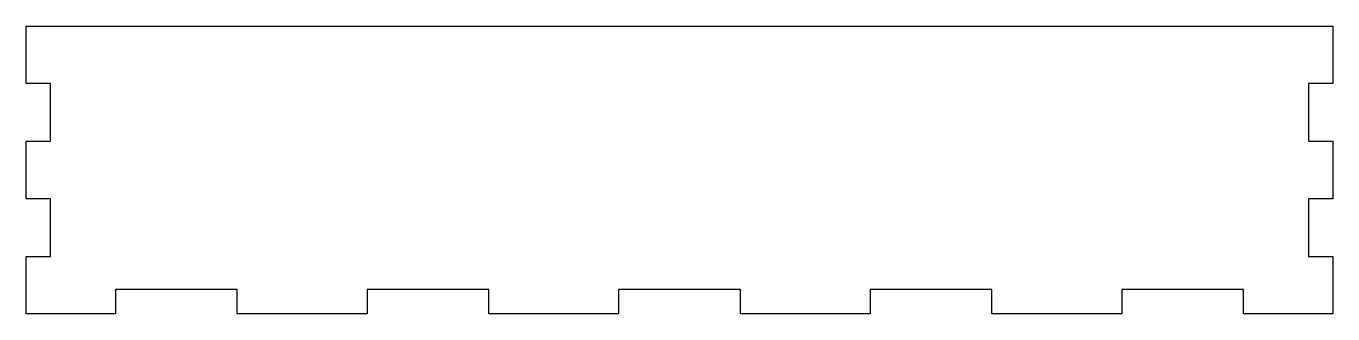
# Model space of a CAD drawing. Header units: millimetres. Extents: x 0 to 322, y 0 to 71.
import ezdxf

# ---------------------------------------------------------------- set-up
doc = ezdxf.new("R2010")
doc.units = ezdxf.units.MM
doc.layers.add('CUT', color=7, linetype='CONTINUOUS')

msp = doc.modelspace()

# ---------------------------------------------------------------- linework, layer by layer
at = {"layer": 'CUT'}
msp.add_lwpolyline([(238, 6), (208, 6), (208, 0), (176, 0), (176, 6), (146, 6), (146, 0), (114, 0), (114, 6), (84, 6), (84, 0), (52, 0), (52, 6), (22, 6), (22, 0), (0, 0), (0, 14.2), (6, 14.2), (6, 28.4), (0, 28.4), (0, 42.6), (6, 42.6), (6, 56.8), (0, 56.8), (0, 71), (322, 71), (322, 56.8), (316, 56.8), (316, 42.6), (322, 42.6), (322, 28.4), (316, 28.4), (316, 14.2), (322, 14.2), (322, 0), (300, 0), (300, 6), (270, 6), (270, 0), (238, 0), (238, 6)], close=True, dxfattribs=at)

doc.saveas('drawing.dxf')
